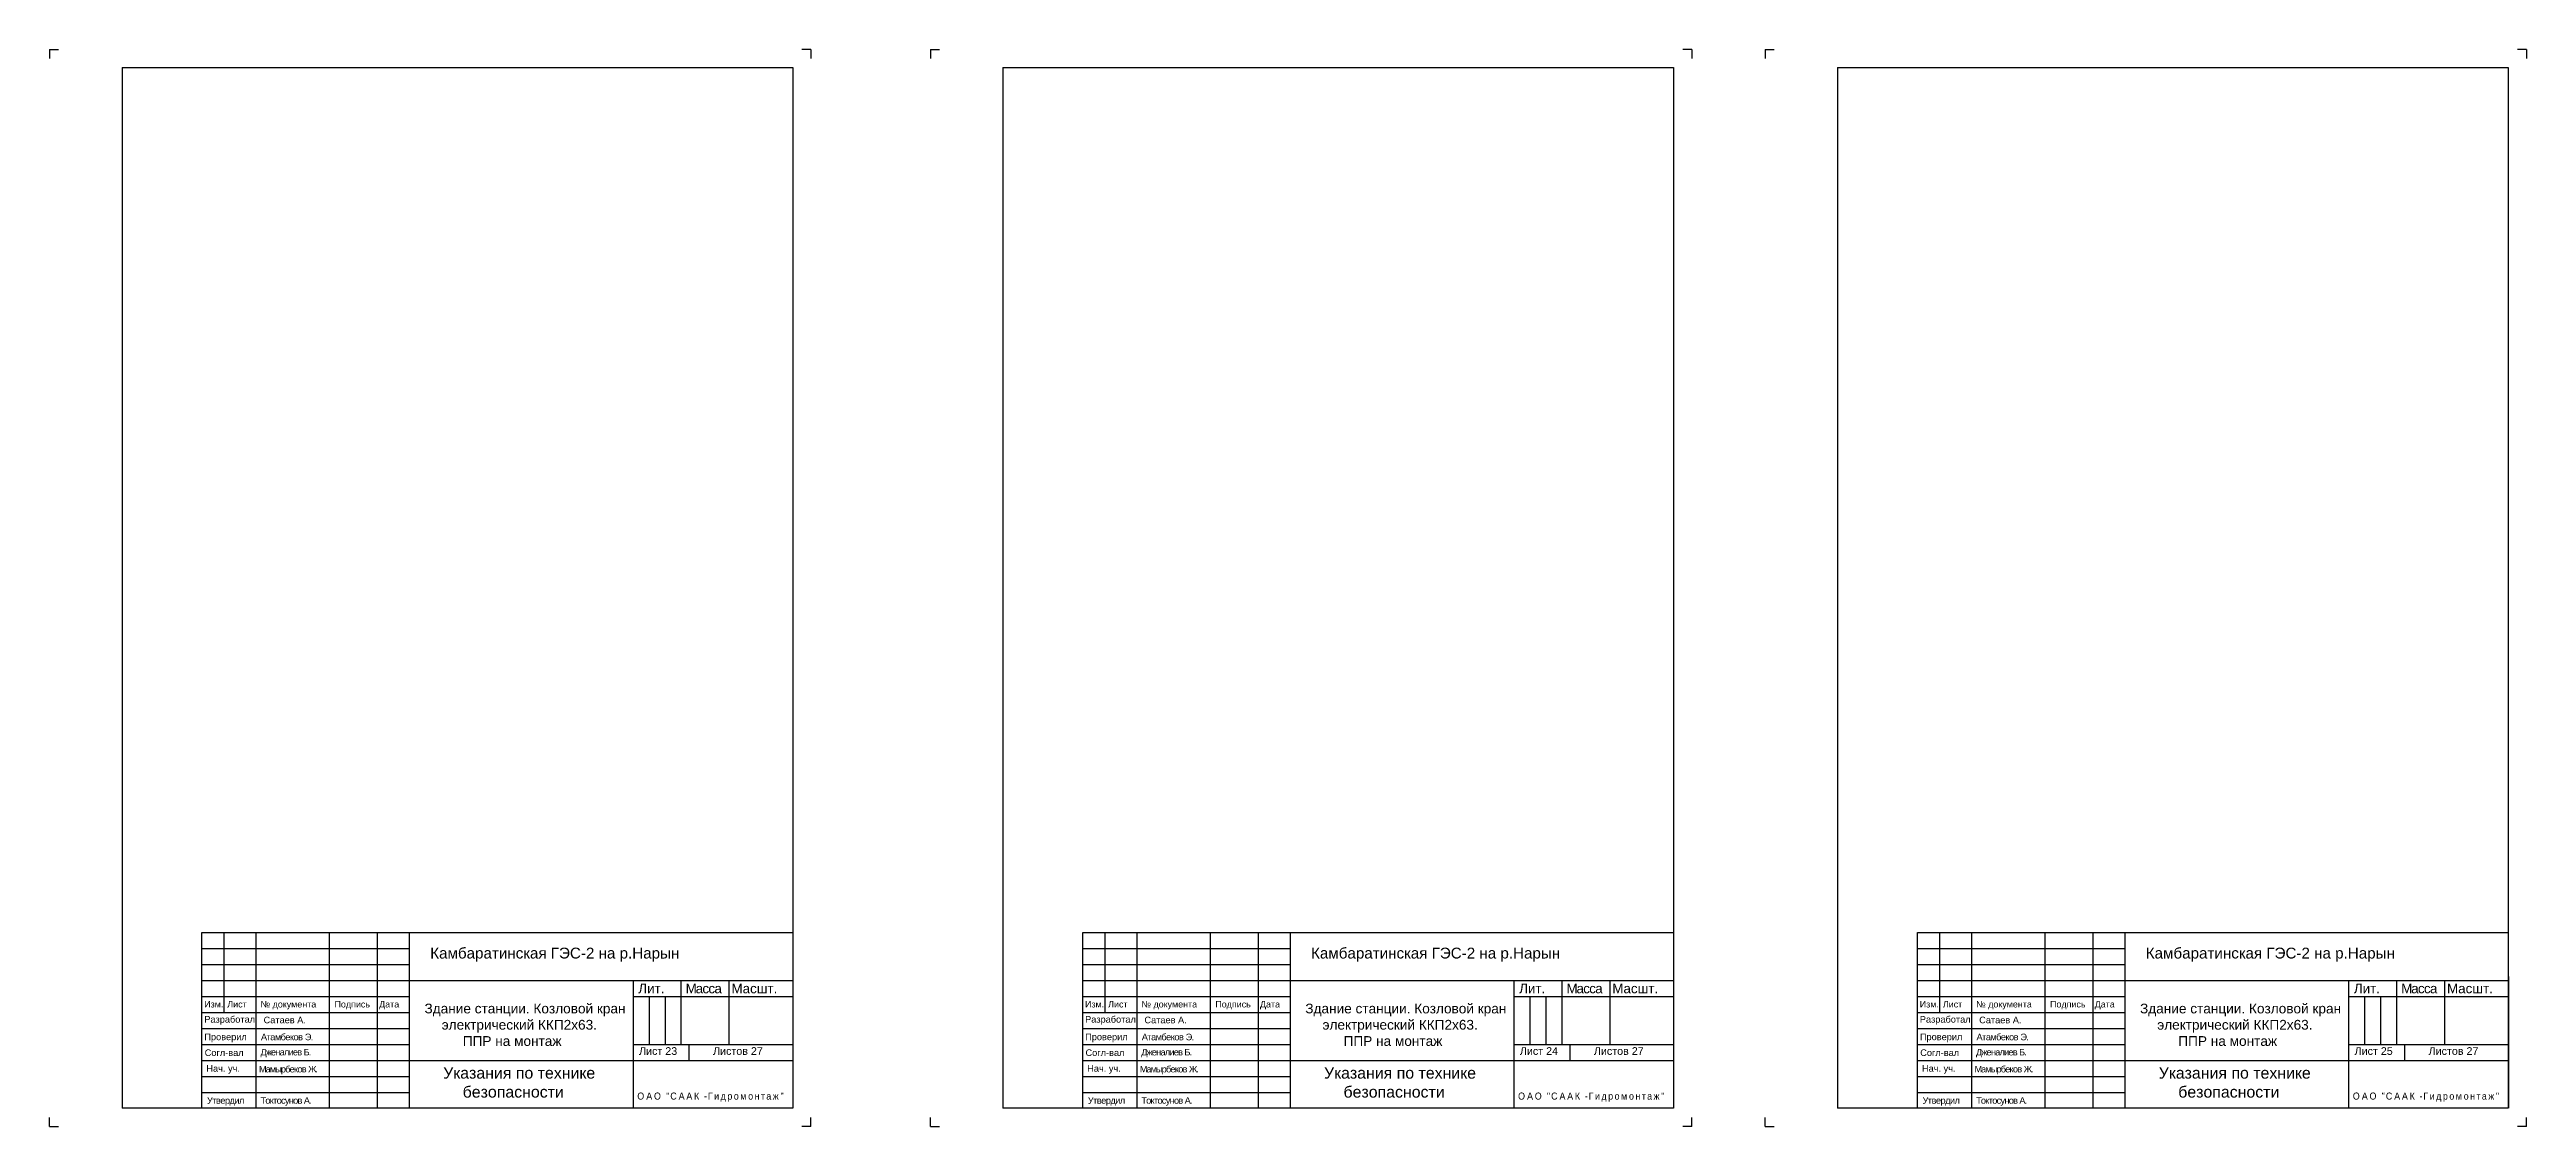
# Model space of a CAD drawing. Header units: millimetres. Extents: x 155577 to 993706, y -295114 to -113927.
# Drawn here: x 890091 to 950961, y -281433 to -254971 of the extents above; entities that cross this region are included whole.
import ezdxf

# ---------------------------------------------------------------- set-up
doc = ezdxf.new("R2010")
doc.units = ezdxf.units.MM
doc.styles.add('rom', font='times.ttf')
doc.styles.get("Standard").update_dxf_attribs({"font": 'arial.ttf'})

# ---------------------------------------------------------------- blocks, each defined once
blk = doc.blocks.new('A4')
at = {"color": 4}
for p, q in [((839180.34, -1943.12), (839180.34, -1945.62)), ((839180.34, -1943.12), (839182.84, -1943.12)), ((839390.34, -1943.12), (839387.84, -1943.12)), ((839390.34, -1943.12), (839390.34, -1945.62)), ((839180.34, -2240.12), (839180.34, -2237.62)), ((839180.34, -2240.12), (839182.84, -2240.12)), ((839390.34, -2240.12), (839387.84, -2240.12)), ((839390.34, -2240.12), (839390.34, -2237.62))]:
    blk.add_line(p, q, dxfattribs=at)
for p, q in [((839200.34, -1948.12), (839200.34, -2235.12)), ((839200.34, -1948.12), (839385.34, -1948.12)), ((839385.34, -1948.12), (839385.34, -2235.12)), ((839385.34, -2235.12), (839200.34, -2235.12))]:
    blk.add_line(p, q)

msp = doc.modelspace()

# ---------------------------------------------------------------- linework, layer by layer
for p, q in [((893834.861, -280987.857), (893834.861, -276670.75)), ((893834.861, -276670.75), (908356.039, -276670.75)), ((894384.311, -278633.072), (894384.311, -276670.75)), ((895169.239, -280987.857), (895169.239, -276670.75)), ((896974.575, -280987.857), (896974.575, -276670.75)), ((898151.968, -280987.857), (898151.968, -276670.75)), ((898936.896, -280987.857), (898936.896, -276670.75)), ((915481.288, -280987.857), (915481.288, -276670.75)), ((915481.288, -276670.75), (930002.467, -276670.75)), ((916030.738, -278633.072), (916030.738, -276670.75)), ((916815.666, -280987.857), (916815.666, -276670.75)), ((918621.002, -280987.857), (918621.002, -276670.75)), ((919798.395, -280987.857), (919798.395, -276670.75)), ((920583.324, -280987.857), (920583.324, -276670.75)), ((935994.634, -280987.857), (935994.634, -276670.75)), ((935994.634, -276670.75), (950515.813, -276670.75)), ((936544.084, -278633.072), (936544.084, -276670.75)), ((937329.013, -280987.857), (937329.013, -276670.75)), ((939134.348, -280987.857), (939134.348, -276670.75)), ((940311.741, -280987.857), (940311.741, -276670.75)), ((941096.67, -280987.857), (941096.67, -276670.75)), ((893834.861, -277063.214), (898936.896, -277063.214)), ((893834.861, -277455.679), (898936.896, -277455.679)), ((915481.288, -277063.214), (920583.324, -277063.214)), ((915481.288, -277455.679), (920583.324, -277455.679)), ((935994.634, -277063.214), (941096.67, -277063.214)), ((935994.634, -277455.679), (941096.67, -277455.679)), ((893834.861, -277848.143), (908356.039, -277848.143)), ((893834.861, -277848.143), (908356.039, -277848.143)), ((904431.397, -277848.143), (904431.397, -280987.857)), ((905608.789, -277848.143), (905608.789, -279418)), ((906786.182, -277848.143), (906786.182, -279418)), ((908356.039, -277744.617), (908356.039, -280987.857)), ((915481.288, -277848.143), (930002.467, -277848.143)), ((915481.288, -277848.143), (930002.467, -277848.143)), ((926077.824, -277848.143), (926077.824, -280987.857)), ((927255.217, -277848.143), (927255.217, -279418)), ((928432.61, -277848.143), (928432.61, -279418)), ((930002.467, -277744.617), (930002.467, -280987.857)), ((935994.634, -277848.143), (950515.813, -277848.143)), ((935994.634, -277848.143), (950515.813, -277848.143)), ((946591.17, -277848.143), (946591.17, -280987.857)), ((947768.563, -277848.143), (947768.563, -279418)), ((948945.956, -277848.143), (948945.956, -279418)), ((950515.813, -277744.617), (950515.813, -280987.857)), ((893834.861, -278240.607), (898936.896, -278240.607)), ((893834.861, -278633.072), (898936.896, -278633.072)), ((893834.861, -278633.072), (898936.896, -278633.072)), ((904431.397, -278240.607), (908356.039, -278240.607)), ((904823.861, -278240.607), (904823.861, -279418)), ((905216.325, -278240.607), (905216.325, -279418)), ((915481.288, -278240.607), (920583.324, -278240.607)), ((915481.288, -278633.072), (920583.324, -278633.072)), ((915481.288, -278633.072), (920583.324, -278633.072)), ((926077.824, -278240.607), (930002.467, -278240.607)), ((926470.288, -278240.607), (926470.288, -279418)), ((926862.752, -278240.607), (926862.752, -279418)), ((935994.634, -278240.607), (941096.67, -278240.607)), ((935994.634, -278633.072), (941096.67, -278633.072)), ((935994.634, -278633.072), (941096.67, -278633.072)), ((946591.17, -278240.607), (950515.813, -278240.607)), ((946983.634, -278240.607), (946983.634, -279418)), ((947376.099, -278240.607), (947376.099, -279418)), ((893834.861, -279025.536), (898936.896, -279025.536)), ((893834.861, -279025.536), (898936.896, -279025.536)), ((915481.288, -279025.536), (920583.324, -279025.536)), ((915481.288, -279025.536), (920583.324, -279025.536)), ((935994.634, -279025.536), (941096.67, -279025.536)), ((935994.634, -279025.536), (941096.67, -279025.536)), ((893834.861, -279418), (898936.896, -279418)), ((893834.861, -279810.464), (908356.039, -279810.464)), ((904431.397, -279418), (908356.039, -279418)), ((905802.272, -279418), (905802.272, -279810.464)), ((915481.288, -279418), (920583.324, -279418)), ((915481.288, -279810.464), (930002.467, -279810.464)), ((926077.824, -279418), (930002.467, -279418)), ((927448.7, -279418), (927448.7, -279810.464)), ((935994.634, -279418), (941096.67, -279418)), ((935994.634, -279810.464), (950515.813, -279810.464)), ((946591.17, -279418), (950515.813, -279418)), ((947962.046, -279418), (947962.046, -279810.464)), ((893834.861, -280202.929), (898936.896, -280202.929)), ((893834.861, -280202.929), (898936.896, -280202.929)), ((893834.861, -280595.393), (898936.896, -280595.393)), ((915481.288, -280202.929), (920583.324, -280202.929)), ((915481.288, -280202.929), (920583.324, -280202.929)), ((915481.288, -280595.393), (920583.324, -280595.393)), ((935994.634, -280202.929), (941096.67, -280202.929)), ((935994.634, -280202.929), (941096.67, -280202.929)), ((935994.634, -280595.393), (941096.67, -280595.393))]:
    msp.add_line(p, q)

# ---------------------------------------------------------------- block references
at = {"color": 4, "xscale": 89.09999999997672, "yscale": 89.10000000000582, "zscale": 89.1}
for p in [(-73880877.927, -81838.302), (-73859231.5, -81838.302), (-73838718.154, -81838.302)]:
    msp.add_blockref('A4', p, dxfattribs=at)

# ---------------------------------------------------------------- texts
at = {"attachment_point": 1}
for s, insert, char_height, width in [('Камбаратинская ГЭС-2 на р.Нарын', (899445.85, -277039.685), 266.87572, 9245.64126), ('Камбаратинская ГЭС-2 на р.Нарын', (921092.278, -277039.685), 266.87572, 9245.64126), ('Камбаратинская ГЭС-2 на р.Нарын', (941605.624, -277039.685), 266.87572, 9245.64126), ('{\\H1.5x;Лит.}', (904560.168, -277925.881), 156.98572, 731.31139), ('{\\H1.5x;\\T0.9;Масса}', (905723.379, -277925.881), 156.98572, 731.31139), ('{\\H1.5x;Масшт.}', (906849.505, -277925.881), 156.98572, 731.31139), ('{\\H1.5x;Лит.}', (926206.595, -277925.881), 156.98572, 731.31139), ('{\\H1.5x;\\T0.9;Масса}', (927369.807, -277925.881), 156.98572, 731.31139), ('{\\H1.5x;Масшт.}', (928495.932, -277925.881), 156.98572, 731.31139), ('{\\H1.5x;Лит.}', (946719.941, -277925.881), 156.98572, 731.31139), ('{\\H1.5x;\\T0.9;Масса}', (947883.153, -277925.881), 156.98572, 731.31139), ('{\\H1.5x;Масшт.}', (949009.278, -277925.881), 156.98572, 731.31139), ('Изм.', (893891.745, -278352.179), 156.9857, 1845.05403), ('Разработал', (893893.585, -278720.141), 161.7298, 921.85758), ('Лист', (894459.419, -278352.179), 156.9857, 1845.05403), ('{\\fArial|b0|i0|c204|p34;№ документа}', (895278.057, -278352.179), 156.98572, 1845.05403), ('Сатаев А.', (895351.396, -278736.526), 161.7298, 1586.04363), ('Подпись ', (897093.506, -278352.179), 156.9857, 953.74202), ('Дата', (898191.019, -278352.179), 156.9857, 435.13342), ('\\pi61.384;Здание станции. Козловой кран \\P\\pi484.99;электрический ККП2х63.\\P\\pi1002.6;ППР на монтаж', (899243.637, -278415.374), 239.59969, 5069.98199), ('Изм.', (915538.173, -278352.179), 156.9857, 1845.05403), ('Разработал', (915540.013, -278720.141), 161.7298, 921.85758), ('Лист', (916105.846, -278352.179), 156.9857, 1845.05403), ('{\\fArial|b0|i0|c204|p34;№ документа}', (916924.484, -278352.179), 156.98572, 1845.05403), ('Сатаев А.', (916997.824, -278736.526), 161.7298, 1586.04363), ('Подпись ', (918739.933, -278352.179), 156.9857, 953.74202), ('Дата', (919837.446, -278352.179), 156.9857, 435.13342), ('\\pi61.384;Здание станции. Козловой кран \\P\\pi484.99;электрический ККП2х63.\\P\\pi1002.6;ППР на монтаж', (920890.064, -278415.374), 239.59969, 5069.98199), ('Изм.', (936051.519, -278352.179), 156.9857, 1845.05403), ('Разработал', (936053.359, -278720.141), 161.7298, 921.85758), ('Лист', (936619.193, -278352.179), 156.9857, 1845.05403), ('{\\fArial|b0|i0|c204|p34;№ документа}', (937437.83, -278352.179), 156.98572, 1845.05403), ('Сатаев А.', (937511.17, -278736.526), 161.7298, 1586.04363), ('Подпись ', (939253.28, -278352.179), 156.9857, 953.74202), ('Дата', (940350.793, -278352.179), 156.9857, 435.13342), ('\\pi61.384;Здание станции. Козловой кран \\P\\pi484.99;электрический ККП2х63.\\P\\pi1002.6;ППР на монтаж', (941403.41, -278415.374), 239.59969, 5069.98199), ('Проверил', (893895.418, -279151.758), 161.7298, 921.85758), ('{\\T0.9;Атамбеков Э}.', (895286.182, -279153.903), 161.72979, 1701.31632), ('Проверил', (915541.845, -279151.758), 161.7298, 921.85758), ('{\\T0.9;Атамбеков Э}.', (916932.609, -279153.903), 161.72979, 1701.31632), ('Проверил', (936055.191, -279151.758), 161.7298, 921.85758), ('{\\T0.9;Атамбеков Э}.', (937445.956, -279153.903), 161.72979, 1701.31632), ('Согл-вал', (893903.675, -279539.817), 161.7298, 921.85758), ('Нач. уч.', (893945.174, -279925.709), 161.7298, 1246.02258), ('{\\T0.85;Мамырбеков Ж\\T0.75;.}', (895237.81, -279943.871), 161.72979, 1861.28928), ('{\\T0.8;Дженалиев Б.}', (895274.089, -279526.426), 161.72979, 1697.87913), ('\\pi161.2;Указания по технике \\P\\pi640.29;безопасности', (899603.336, -279978.04), 279.53297, 4147.36615), ('Лист 23', (904577.845, -279485.618), 188.3829, 1292.95867), ('Листов 27', (906396.654, -279485.618), 188.3829, 1292.95867), ('Согл-вал', (915550.102, -279539.817), 161.7298, 921.85758), ('Нач. уч.', (915591.601, -279925.709), 161.7298, 1246.02258), ('{\\T0.85;Мамырбеков Ж\\T0.75;.}', (916884.238, -279943.871), 161.72979, 1861.28928), ('{\\T0.8;Дженалиев Б.}', (916920.516, -279526.426), 161.72979, 1697.87913), ('\\pi161.2;Указания по технике \\P\\pi640.29;безопасности', (921249.763, -279978.04), 279.53297, 4147.36615), ('Лист 24', (926224.272, -279485.618), 188.3829, 1292.95867), ('Листов 27', (928043.082, -279485.618), 188.3829, 1292.95867), ('Согл-вал', (936063.449, -279539.817), 161.7298, 921.85758), ('Нач. уч.', (936104.947, -279925.709), 161.7298, 1246.02258), ('{\\T0.85;Мамырбеков Ж\\T0.75;.}', (937397.584, -279943.871), 161.72979, 1861.28928), ('{\\T0.8;Дженалиев Б.}', (937433.862, -279526.426), 161.72979, 1697.87913), ('\\pi161.2;Указания по технике \\P\\pi640.29;безопасности', (941763.109, -279978.04), 279.53297, 4147.36615), ('Лист 25', (946737.618, -279485.618), 188.3829, 1292.95867), ('Листов 27', (948556.428, -279485.618), 188.3829, 1292.95867), ('{\\T0.9;Утвердил}', (893958.818, -280713.762), 161.72979, 921.85758), ('{\\T0.85;Токтосунов А.}', (895276.863, -280713.762), 161.72979, 1906.76167), ('{\\T0.9;Утвердил}', (915605.245, -280713.762), 161.72979, 921.85758), ('{\\T0.85;Токтосунов А.}', (916923.29, -280713.762), 161.72979, 1906.76167), ('{\\T0.9;Утвердил}', (936118.591, -280713.762), 161.72979, 921.85758), ('{\\T0.85;Токтосунов А.}', (937436.636, -280713.762), 161.72979, 1906.76167)]:
    msp.add_mtext(s, dxfattribs=dict(at, insert=insert, char_height=char_height, width=width))
at = {"linetype": 'Continuous', "char_height": 258.340685, "width": 3697.79128, "attachment_point": 5, "style": 'rom'}
for insert in [(906344.077, -280712.961), (927990.504, -280712.961), (948503.85, -280712.961)]:
    msp.add_mtext('{\\fArial|b0|i0|c204|p34;\\H0.6733x;\\W0.9;\\T1.3;ОАО "СААК \\fArial|b0|i0|c0|p34;-\\fArial|b0|i0|c204|p34;Гидромонтаж\\fArial|b0|i0|c0|p34;"\\Fsimplex|c0;\\H1.485x;\\Q12;\\T1; }', dxfattribs=dict(at, insert=insert))

doc.saveas('drawing.dxf')
